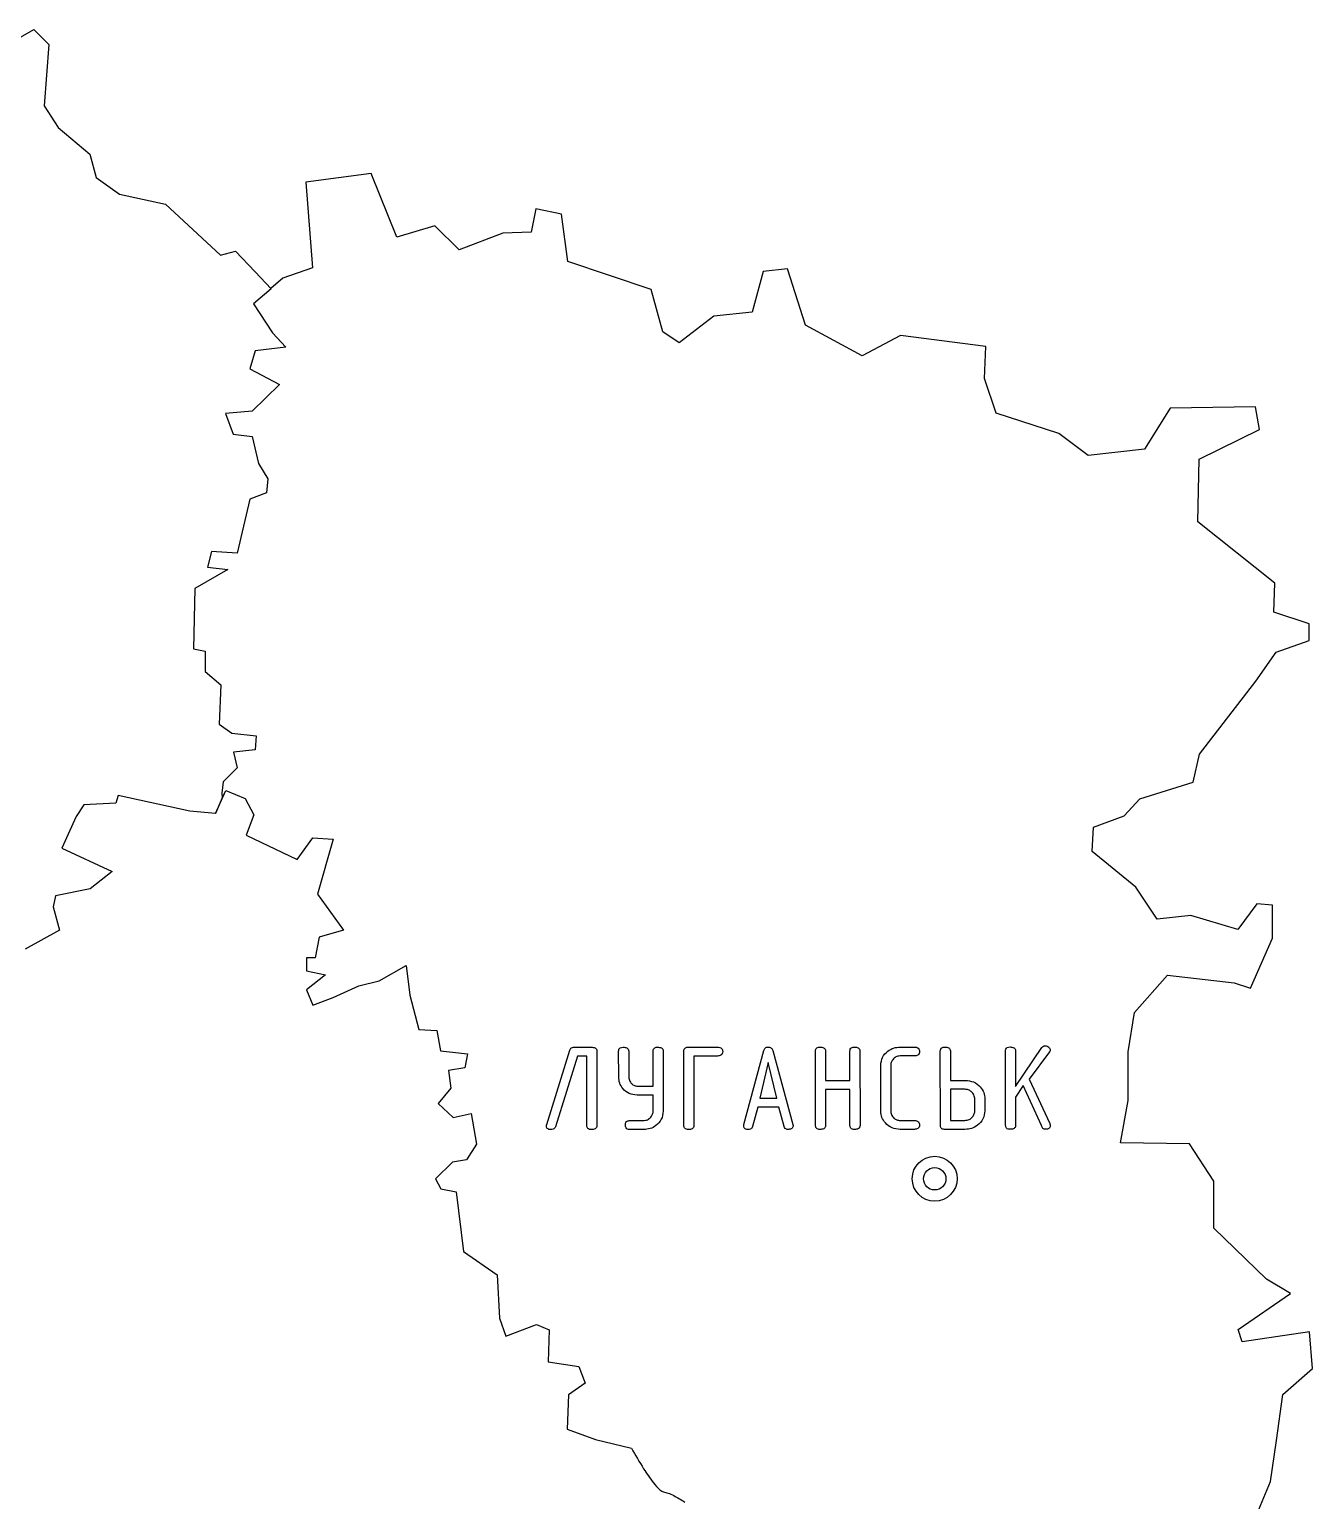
# Model space of a CAD drawing. Header units: millimetres. Extents: x 13 to 580, y 5 to 382.
# Drawn here: x 494.2 to 579.9, y 194.6 to 292.9 of the extents above; entities that cross this region are included whole.
import ezdxf

# ---------------------------------------------------------------- set-up
doc = ezdxf.new("R2010")
doc.units = ezdxf.units.MM

msp = doc.modelspace()

# ---------------------------------------------------------------- linework, layer by layer
at = {"color": 7, "linetype": 'Continuous', "lineweight": 25}
for p, q in [((493.064, 292.051), (494.524, 292.895)), ((494.524, 292.895), (495.531, 291.89)), ((495.531, 291.89), (495.209, 287.802)), ((495.209, 287.802), (496.152, 286.342)), ((496.152, 286.342), (498.261, 284.558)), ((498.261, 284.558), (498.683, 283.001)), ((498.683, 283.001), (500.242, 281.899)), ((517.048, 283.271), (512.7, 282.685)), ((518.771, 279.022), (517.048, 283.271)), ((512.7, 282.685), (513.127, 276.974)), ((500.242, 281.899), (503.325, 281.219)), ((503.325, 281.219), (506.994, 277.814)), ((528.049, 280.91), (527.727, 279.352)), ((529.768, 280.554), (528.049, 280.91)), ((530.193, 277.406), (529.768, 280.554)), ((521.301, 279.77), (518.771, 279.022)), ((522.925, 278.18), (521.301, 279.77)), ((525.844, 279.286), (522.925, 278.18)), ((527.727, 279.352), (525.844, 279.286)), ((506.994, 277.814), (507.999, 278.075)), ((507.999, 278.075), (509.297, 276.713)), ((535.744, 275.528), (530.193, 277.406)), ((509.297, 276.713), (510.369, 275.577)), ((511.147, 276.292), (510.355, 275.592)), ((513.127, 276.974), (511.147, 276.292)), ((543.238, 276.733), (542.491, 274.006)), ((544.859, 276.896), (543.238, 276.733)), ((546.061, 273.133), (544.859, 276.896)), ((510.369, 275.577), (509.201, 274.572)), ((536.523, 272.705), (535.744, 275.528)), ((509.201, 274.572), (510.468, 272.625)), ((539.928, 273.746), (537.626, 271.959)), ((542.491, 274.006), (539.928, 273.746)), ((510.468, 272.625), (511.344, 271.685)), ((537.626, 271.959), (536.523, 272.705)), ((549.827, 271.091), (546.061, 273.133)), ((552.388, 272.455), (549.827, 271.091)), ((558.1, 271.712), (552.388, 272.455)), ((509.3, 271.424), (508.944, 270.222)), ((511.344, 271.685), (509.3, 271.424)), ((558.003, 269.571), (558.1, 271.712)), ((508.944, 270.222), (510.924, 269.186)), ((558.783, 267.267), (558.003, 269.571)), ((510.924, 269.186), (509.108, 267.4)), ((509.108, 267.4), (507.325, 267.237)), ((562.971, 265.906), (558.783, 267.267)), ((570.4, 267.599), (568.683, 264.871)), ((576.112, 267.699), (570.4, 267.599)), ((576.371, 266.174), (576.112, 267.699)), ((507.325, 267.237), (507.844, 265.874)), ((507.844, 265.874), (509.109, 265.713)), ((509.109, 265.713), (509.531, 263.896)), ((564.919, 264.448), (562.971, 265.906)), ((572.346, 264.193), (576.371, 266.174)), ((568.683, 264.871), (564.919, 264.448)), ((509.531, 263.896), (510.151, 262.891)), ((572.254, 260.007), (572.346, 264.193)), ((510.151, 262.891), (510.053, 261.951)), ((508.95, 261.527), (508.108, 257.925)), ((510.053, 261.951), (508.95, 261.527)), ((577.383, 255.922), (572.254, 260.007)), ((506.39, 258.021), (506.131, 256.983)), ((508.108, 257.925), (506.39, 258.021)), ((507.492, 256.821), (505.286, 255.555)), ((506.131, 256.983), (507.492, 256.821)), ((505.286, 255.555), (505.191, 251.531)), ((577.318, 253.975), (577.383, 255.922)), ((579.689, 253.197), (577.318, 253.975)), ((579.69, 252.094), (579.689, 253.197)), ((505.191, 251.531), (505.97, 251.369)), ((577.483, 251.314), (579.69, 252.094)), ((505.97, 251.369), (505.971, 250.007)), ((576.122, 249.367), (577.483, 251.314)), ((505.971, 250.007), (507.011, 249.132)), ((507.011, 249.132), (506.914, 246.504)), ((572.358, 244.498), (576.122, 249.367)), ((506.914, 246.504), (507.758, 245.887)), ((507.758, 245.887), (509.38, 245.725)), ((509.38, 245.725), (509.316, 244.786)), ((509.316, 244.786), (507.856, 244.622)), ((507.856, 244.622), (508.116, 243.583)), ((571.938, 242.616), (572.358, 244.498)), ((508.116, 243.583), (507.177, 242.642)), ((500.168, 241.729), (500.007, 241.21)), ((504.938, 240.694), (500.168, 241.729)), ((506.659, 240.533), (507.339, 242.059)), ((507.177, 242.642), (507.079, 241.896)), ((507.079, 241.896), (507.112, 241.572)), ((507.112, 241.572), (507.339, 242.059)), ((507.339, 242.059), (508.637, 241.54)), ((568.373, 241.51), (571.938, 242.616)), ((497.863, 241.112), (497.346, 240.334)), ((500.007, 241.21), (497.863, 241.112)), ((507.112, 241.572), (506.659, 240.533)), ((508.637, 241.54), (509.221, 240.437)), ((567.334, 240.374), (568.373, 241.51)), ((497.346, 240.334), (496.406, 238.223)), ((506.659, 240.533), (504.938, 240.694)), ((509.221, 240.437), (508.702, 239.074)), ((565.29, 239.626), (567.334, 240.374)), ((508.702, 239.074), (512.11, 237.453)), ((512.11, 237.453), (513.149, 238.915)), ((513.149, 238.915), (514.511, 238.818)), ((514.511, 238.818), (513.475, 235.152)), ((565.193, 238.003), (565.29, 239.626)), ((496.406, 238.223), (499.748, 236.668)), ((568.114, 235.604), (565.193, 238.003)), ((499.748, 236.668), (498.289, 235.499)), ((495.986, 235.043), (495.824, 234.297)), ((498.289, 235.499), (495.986, 235.043)), ((513.475, 235.152), (515.197, 232.75)), ((569.543, 233.463), (568.114, 235.604)), ((495.824, 234.297), (496.247, 232.739)), ((576.195, 234.505), (574.931, 232.785)), ((577.232, 234.409), (576.195, 234.505)), ((577.234, 232.203), (577.232, 234.409)), ((571.782, 233.724), (569.543, 233.463)), ((574.931, 232.785), (571.782, 233.724)), ((496.247, 232.739), (493.944, 231.472)), ((513.575, 232.263), (513.315, 230.9)), ((515.197, 232.75), (513.575, 232.263)), ((575.776, 228.86), (577.234, 232.203)), ((513.315, 230.9), (512.73, 230.899)), ((512.73, 230.899), (512.731, 230.023)), ((512.731, 230.023), (513.997, 229.765)), ((517.598, 229.345), (519.383, 230.385)), ((519.383, 230.385), (519.644, 228.405)), ((513.997, 229.765), (512.731, 228.759)), ((514.517, 228.24), (516.235, 229.02)), ((516.235, 229.02), (517.598, 229.345)), ((568.023, 227.233), (570.228, 229.733)), ((570.228, 229.733), (574.674, 229.217)), ((574.674, 229.217), (575.776, 228.86)), ((512.731, 228.759), (513.156, 227.72)), ((513.156, 227.72), (514.517, 228.24)), ((519.644, 228.405), (520.229, 226.102)), ((567.603, 224.605), (568.023, 227.233)), ((520.229, 226.102), (521.43, 226.038)), ((521.43, 226.038), (521.69, 224.675)), ((521.69, 224.675), (523.474, 224.482)), ((523.474, 224.482), (523.312, 223.54)), ((528.772, 219.768), (530.312, 224.735)), ((530.837, 224.327), (529.355, 219.608)), ((530.568, 224.922), (531.749, 224.922)), ((531.452, 224.328), (530.837, 224.327)), ((531.455, 219.685), (531.452, 224.328)), ((532.121, 224.657), (532.124, 219.689)), ((533.579, 222.942), (533.578, 224.659)), ((534.247, 224.664), (534.248, 222.989)), ((535.883, 222.323), (535.882, 224.665)), ((536.551, 224.659), (536.553, 220.646)), ((537.936, 219.692), (537.933, 224.66)), ((538.23, 224.926), (540.184, 224.927)), ((540.184, 224.333), (538.602, 224.332)), ((538.602, 224.332), (538.605, 219.689)), ((541.935, 219.763), (543.279, 224.701)), ((543.862, 224.702), (545.211, 219.765)), ((546.721, 219.697), (546.718, 224.665)), ((547.387, 224.671), (547.388, 222.702)), ((549.023, 222.703), (549.022, 224.672)), ((549.691, 224.667), (549.694, 219.699)), ((552.366, 224.934), (553.324, 224.935)), ((553.324, 224.34), (552.366, 224.34)), ((555.06, 219.702), (555.057, 224.67)), ((555.726, 224.676), (555.727, 222.707)), ((559.416, 219.704), (559.413, 224.673)), ((560.082, 224.676), (560.083, 222.303)), ((560.083, 222.303), (561.836, 224.902)), ((562.346, 224.61), (560.986, 222.791)), ((567.605, 221.359), (567.603, 224.605)), ((523.312, 223.54), (522.21, 223.377)), ((522.21, 223.377), (522.373, 222.178)), ((543.571, 223.897), (543.005, 221.51)), ((544.144, 221.511), (543.571, 223.897)), ((551.076, 220.654), (551.074, 223.713)), ((551.743, 223.67), (551.745, 220.698)), ((522.373, 222.178), (521.532, 221.17)), ((534.841, 222.323), (535.883, 222.323)), ((547.388, 222.702), (549.023, 222.703)), ((549.024, 222.108), (547.389, 222.107)), ((547.389, 222.107), (547.39, 219.697)), ((549.025, 219.698), (549.024, 222.108)), ((555.727, 222.707), (556.729, 222.707)), ((556.692, 222.113), (555.728, 222.112)), ((555.728, 222.112), (555.729, 220.031)), ((560.584, 222.37), (560.084, 221.576)), ((561.808, 219.697), (560.584, 222.37)), ((560.986, 222.791), (562.363, 219.819)), ((521.532, 221.17), (522.539, 220.23)), ((535.883, 221.729), (534.803, 221.728)), ((535.884, 220.687), (535.883, 221.729)), ((543.005, 221.51), (544.144, 221.511)), ((557.364, 220.702), (557.363, 221.446)), ((558.032, 221.465), (558.033, 220.684)), ((560.084, 221.576), (560.085, 219.707)), ((567.088, 218.538), (567.605, 221.359)), ((522.539, 220.23), (523.736, 220.491)), ((523.736, 220.491), (524.095, 218.447)), ((542.879, 220.915), (542.518, 219.619)), ((544.265, 220.916), (542.879, 220.915)), ((544.628, 219.62), (544.265, 220.916)), ((534.286, 220.018), (535.213, 220.019)), ((535.251, 219.424), (534.293, 219.424)), ((552.369, 220.029), (553.327, 220.03)), ((553.327, 219.435), (552.369, 219.434)), ((556.704, 219.437), (555.331, 219.436)), ((555.729, 220.031), (556.693, 220.031)), ((524.095, 218.447), (523.414, 217.408)), ((571.694, 218.475), (567.088, 218.538)), ((573.318, 215.977), (571.694, 218.475)), ((522.473, 217.245), (521.338, 216.142)), ((523.414, 217.408), (522.473, 217.245)), ((521.338, 216.142), (521.695, 215.461)), ((521.695, 215.461), (522.735, 215.266)), ((522.735, 215.266), (523.222, 211.276)), ((573.319, 212.83), (573.318, 215.977)), ((576.826, 209.425), (573.319, 212.83)), ((523.222, 211.276), (525.462, 209.719)), ((525.462, 209.719), (525.627, 206.833)), ((578.449, 208.485), (576.826, 209.425)), ((574.946, 206.08), (578.449, 208.485)), ((525.627, 206.833), (526.05, 205.632)), ((526.05, 205.632), (528.092, 206.412)), ((528.092, 206.412), (528.935, 206.054)), ((528.935, 206.054), (528.873, 203.914)), ((575.207, 205.238), (574.946, 206.08)), ((579.717, 205.922), (575.207, 205.238)), ((579.912, 203.457), (579.717, 205.922)), ((528.873, 203.914), (530.917, 203.59)), ((530.917, 203.59), (531.339, 202.488)), ((577.932, 201.735), (579.912, 203.457)), ((531.339, 202.488), (530.237, 201.707)), ((530.237, 201.707), (530.141, 199.405)), ((577.514, 198.653), (577.932, 201.735)), ((530.141, 199.405), (532.022, 198.723)), ((532.022, 198.723), (534.426, 198.14)), ((577.094, 195.927), (577.514, 198.653)), ((576.316, 194.046), (577.094, 195.927))]:
    msp.add_line(p, q, dxfattribs=at)
for radius in [1.5, 0.75]:
    msp.add_circle((554.68, 216.139), radius, dxfattribs=at)
for points, knots in [([(561.836, 224.902), (561.868, 224.938), (561.925, 225.002), (562.01, 225.011), (562.048, 225.014)], [0, 0, 0, 0, 0.559317, 1, 1, 1, 1]), ([(562.048, 225.014), (562.093, 225.011), (562.185, 225.005), (562.293, 224.934), (562.373, 224.847), (562.389, 224.778), (562.397, 224.743)], [0, 0, 0, 0, 0.280613, 0.560693, 0.781424, 1, 1, 1, 1]), ([(530.312, 224.735), (530.323, 224.764), (530.347, 224.824), (530.433, 224.907), (530.517, 224.916), (530.568, 224.922)], [0, 0, 0, 0, 0.280984, 0.561693, 1, 1, 1, 1]), ([(531.749, 224.922), (531.838, 224.918), (531.949, 224.912), (532.057, 224.837), (532.11, 224.766), (532.116, 224.7), (532.121, 224.657)], [0, 0, 0, 0, 0.498863, 0.624687, 0.750258, 1, 1, 1, 1]), ([(533.578, 224.659), (533.58, 224.702), (533.586, 224.787), (533.694, 224.912), (533.806, 224.919), (533.875, 224.924)], [0, 0, 0, 0, 0.281484, 0.560391, 1, 1, 1, 1]), ([(533.875, 224.924), (533.963, 224.92), (534.073, 224.915), (534.181, 224.841), (534.235, 224.773), (534.242, 224.707), (534.247, 224.664)], [0, 0, 0, 0, 0.49893, 0.62494, 0.750394, 1, 1, 1, 1]), ([(535.882, 224.665), (535.885, 224.707), (535.891, 224.793), (535.975, 224.887), (536.079, 224.921), (536.146, 224.924), (536.179, 224.925)], [0, 0, 0, 0, 0.280279, 0.558158, 0.778952, 1, 1, 1, 1]), ([(536.179, 224.925), (536.268, 224.92), (536.379, 224.915), (536.486, 224.84), (536.539, 224.769), (536.546, 224.703), (536.551, 224.659)], [0, 0, 0, 0, 0.498863, 0.624687, 0.750258, 1, 1, 1, 1]), ([(537.933, 224.66), (537.936, 224.703), (537.941, 224.789), (538.048, 224.914), (538.161, 224.922), (538.23, 224.926)], [0, 0, 0, 0, 0.2815406, 0.5603162, 1, 1, 1, 1]), ([(540.184, 224.927), (540.232, 224.925), (540.328, 224.921), (540.455, 224.858), (540.519, 224.745), (540.523, 224.668), (540.525, 224.63)], [0, 0, 0, 0, 0.280874, 0.559656, 0.779196, 1, 1, 1, 1]), ([(540.525, 224.63), (540.522, 224.581), (540.516, 224.483), (540.389, 224.346), (540.262, 224.338), (540.184, 224.333)], [0, 0, 0, 0, 0.281461, 0.560162, 1, 1, 1, 1]), ([(543.279, 224.701), (543.289, 224.735), (543.31, 224.802), (543.372, 224.88), (543.453, 224.923), (543.508, 224.927), (543.536, 224.929)], [0, 0, 0, 0, 0.28016, 0.559878, 0.779544, 1, 1, 1, 1]), ([(543.536, 224.929), (543.576, 224.927), (543.657, 224.923), (543.762, 224.873), (543.832, 224.793), (543.852, 224.732), (543.862, 224.702)], [0, 0, 0, 0, 0.280299, 0.559728, 0.77962, 1, 1, 1, 1]), ([(546.718, 224.665), (546.721, 224.708), (546.727, 224.794), (546.833, 224.919), (546.946, 224.927), (547.015, 224.931)], [0, 0, 0, 0, 0.281541, 0.560316, 1, 1, 1, 1]), ([(547.015, 224.931), (547.103, 224.927), (547.214, 224.922), (547.321, 224.849), (547.376, 224.78), (547.383, 224.715), (547.387, 224.671)], [0, 0, 0, 0, 0.49893, 0.62494, 0.750394, 1, 1, 1, 1]), ([(549.022, 224.672), (549.025, 224.715), (549.031, 224.8), (549.115, 224.895), (549.22, 224.929), (549.286, 224.931), (549.319, 224.933)], [0, 0, 0, 0, 0.280279, 0.558158, 0.778952, 1, 1, 1, 1]), ([(549.319, 224.933), (549.408, 224.928), (549.519, 224.923), (549.627, 224.847), (549.68, 224.777), (549.687, 224.711), (549.691, 224.667)], [0, 0, 0, 0, 0.498863, 0.624687, 0.750258, 1, 1, 1, 1]), ([(551.074, 223.713), (551.099, 223.898), (551.148, 224.268), (551.516, 224.654), (551.93, 224.896), (552.221, 224.921), (552.366, 224.934)], [0, 0, 0, 0, 0.279048, 0.558894, 0.77945, 1, 1, 1, 1]), ([(552.366, 224.34), (552.272, 224.325), (552.082, 224.296), (551.877, 224.113), (551.758, 223.895), (551.748, 223.745), (551.743, 223.67)], [0, 0, 0, 0, 0.279087, 0.559118, 0.77947, 1, 1, 1, 1]), ([(553.324, 224.935), (553.372, 224.933), (553.469, 224.929), (553.596, 224.865), (553.659, 224.752), (553.664, 224.676), (553.666, 224.638)], [0, 0, 0, 0, 0.280874, 0.559656, 0.779196, 1, 1, 1, 1]), ([(553.666, 224.638), (553.663, 224.589), (553.656, 224.491), (553.53, 224.353), (553.402, 224.345), (553.324, 224.34)], [0, 0, 0, 0, 0.281461, 0.560162, 1, 1, 1, 1]), ([(555.057, 224.67), (555.06, 224.713), (555.066, 224.799), (555.173, 224.924), (555.285, 224.932), (555.355, 224.936)], [0, 0, 0, 0, 0.281541, 0.560316, 1, 1, 1, 1]), ([(555.355, 224.936), (555.443, 224.932), (555.553, 224.927), (555.66, 224.854), (555.715, 224.785), (555.722, 224.72), (555.726, 224.676)], [0, 0, 0, 0, 0.49893, 0.62494, 0.750394, 1, 1, 1, 1]), ([(559.413, 224.673), (559.416, 224.716), (559.421, 224.801), (559.528, 224.927), (559.641, 224.934), (559.71, 224.939)], [0, 0, 0, 0, 0.281541, 0.560316, 1, 1, 1, 1]), ([(559.71, 224.939), (559.798, 224.934), (559.909, 224.929), (560.017, 224.855), (560.07, 224.786), (560.077, 224.72), (560.082, 224.676)], [0, 0, 0, 0, 0.499126, 0.624719, 0.750407, 1, 1, 1, 1]), ([(562.397, 224.743), (562.394, 224.716), (562.387, 224.667), (562.359, 224.628), (562.346, 224.61)], [0, 0, 0, 0, 0.557562, 1, 1, 1, 1]), ([(534.803, 221.728), (534.623, 221.748), (534.263, 221.788), (533.864, 222.119), (533.616, 222.518), (533.591, 222.801), (533.579, 222.942)], [0, 0, 0, 0, 0.279634, 0.559379, 0.77964, 1, 1, 1, 1]), ([(534.248, 222.989), (534.255, 222.896), (534.271, 222.71), (534.426, 222.493), (534.623, 222.351), (534.769, 222.332), (534.841, 222.323)], [0, 0, 0, 0, 0.280203, 0.559795, 0.780131, 1, 1, 1, 1]), ([(557.363, 221.446), (557.351, 221.545), (557.326, 221.742), (557.141, 221.956), (556.924, 222.093), (556.769, 222.106), (556.692, 222.113)], [0, 0, 0, 0, 0.279473, 0.559252, 0.779548, 1, 1, 1, 1]), ([(556.729, 222.707), (556.917, 222.688), (557.293, 222.651), (557.713, 222.313), (557.986, 221.907), (558.017, 221.613), (558.032, 221.465)], [0, 0, 0, 0, 0.279863, 0.559448, 0.77981, 1, 1, 1, 1]), ([(535.213, 220.019), (535.312, 220.031), (535.509, 220.054), (535.727, 220.236), (535.865, 220.454), (535.878, 220.609), (535.884, 220.687)], [0, 0, 0, 0, 0.279557, 0.559219, 0.779544, 1, 1, 1, 1]), ([(536.553, 220.646), (536.527, 220.46), (536.474, 220.089), (536.114, 219.69), (535.69, 219.456), (535.397, 219.435), (535.251, 219.424)], [0, 0, 0, 0, 0.279103, 0.55899, 0.779326, 1, 1, 1, 1]), ([(552.369, 219.434), (552.185, 219.456), (551.815, 219.499), (551.396, 219.821), (551.118, 220.218), (551.09, 220.509), (551.076, 220.654)], [0, 0, 0, 0, 0.279708, 0.559768, 0.779906, 1, 1, 1, 1]), ([(551.745, 220.698), (551.753, 220.602), (551.77, 220.41), (551.938, 220.193), (552.145, 220.055), (552.294, 220.037), (552.369, 220.029)], [0, 0, 0, 0, 0.279981, 0.559513, 0.779906, 1, 1, 1, 1]), ([(556.693, 220.031), (556.792, 220.043), (556.99, 220.066), (557.207, 220.25), (557.344, 220.469), (557.357, 220.624), (557.364, 220.702)], [0, 0, 0, 0, 0.2795834, 0.5592609, 0.7795597, 1, 1, 1, 1]), ([(558.033, 220.684), (558.006, 220.494), (557.953, 220.115), (557.584, 219.709), (557.152, 219.469), (556.853, 219.448), (556.704, 219.437)], [0, 0, 0, 0, 0.279103, 0.559028, 0.779362, 1, 1, 1, 1]), ([(528.758, 219.682), (528.76, 219.698), (528.762, 219.727), (528.769, 219.755), (528.772, 219.768)], [0, 0, 0, 0, 0.559827, 1, 1, 1, 1]), ([(529.037, 219.421), (528.996, 219.423), (528.915, 219.427), (528.811, 219.488), (528.764, 219.586), (528.76, 219.65), (528.758, 219.682)], [0, 0, 0, 0, 0.2808427, 0.5591649, 0.7792132, 1, 1, 1, 1]), ([(529.355, 219.608), (529.34, 219.573), (529.31, 219.504), (529.192, 219.43), (529.096, 219.424), (529.037, 219.421)], [0, 0, 0, 0, 0.279719, 0.560454, 1, 1, 1, 1]), ([(531.752, 219.422), (531.71, 219.424), (531.625, 219.428), (531.515, 219.486), (531.46, 219.585), (531.457, 219.651), (531.455, 219.685)], [0, 0, 0, 0, 0.281048, 0.559888, 0.779367, 1, 1, 1, 1]), ([(532.124, 219.689), (532.119, 219.645), (532.113, 219.579), (532.06, 219.508), (531.952, 219.433), (531.841, 219.427), (531.752, 219.422)], [0, 0, 0, 0, 0.249742, 0.375313, 0.501137, 1, 1, 1, 1]), ([(534.026, 219.721), (534.028, 219.763), (534.032, 219.847), (534.088, 219.957), (534.187, 220.013), (534.253, 220.017), (534.286, 220.018)], [0, 0, 0, 0, 0.280947, 0.55964, 0.779372, 1, 1, 1, 1]), ([(534.293, 219.424), (534.25, 219.427), (534.164, 219.432), (534.038, 219.539), (534.031, 219.652), (534.026, 219.721)], [0, 0, 0, 0, 0.281541, 0.560316, 1, 1, 1, 1]), ([(538.233, 219.426), (538.191, 219.428), (538.106, 219.432), (537.995, 219.491), (537.942, 219.591), (537.938, 219.658), (537.936, 219.692)], [0, 0, 0, 0, 0.2810305, 0.5596768, 0.7793858, 1, 1, 1, 1]), ([(538.605, 219.689), (538.601, 219.645), (538.594, 219.579), (538.54, 219.51), (538.432, 219.437), (538.322, 219.431), (538.233, 219.426)], [0, 0, 0, 0, 0.249711, 0.375218, 0.501119, 1, 1, 1, 1]), ([(541.926, 219.686), (541.926, 219.701), (541.927, 219.726), (541.933, 219.752), (541.935, 219.763)], [0, 0, 0, 0, 0.559751, 1, 1, 1, 1]), ([(542.196, 219.428), (542.156, 219.43), (542.076, 219.434), (541.976, 219.496), (541.931, 219.592), (541.927, 219.655), (541.926, 219.686)], [0, 0, 0, 0, 0.280673, 0.558883, 0.778996, 1, 1, 1, 1]), ([(542.518, 219.619), (542.503, 219.584), (542.474, 219.513), (542.354, 219.437), (542.256, 219.432), (542.196, 219.428)], [0, 0, 0, 0, 0.279596, 0.559257, 1, 1, 1, 1]), ([(544.881, 219.43), (544.849, 219.432), (544.785, 219.436), (544.68, 219.494), (544.648, 219.573), (544.628, 219.62)], [0, 0, 0, 0, 0.281133, 0.562229, 1, 1, 1, 1]), ([(545.226, 219.688), (545.224, 219.657), (545.22, 219.596), (545.172, 219.514), (545.059, 219.438), (544.954, 219.433), (544.881, 219.43)], [0, 0, 0, 0, 0.1871633, 0.3737411, 0.5606754, 1, 1, 1, 1]), ([(545.211, 219.765), (545.214, 219.75), (545.221, 219.725), (545.224, 219.699), (545.226, 219.688)], [0, 0, 0, 0, 0.559942, 1, 1, 1, 1]), ([(547.019, 219.431), (546.976, 219.433), (546.891, 219.437), (546.78, 219.496), (546.727, 219.596), (546.723, 219.663), (546.721, 219.697)], [0, 0, 0, 0, 0.281031, 0.559677, 0.779386, 1, 1, 1, 1]), ([(547.39, 219.697), (547.386, 219.654), (547.379, 219.588), (547.326, 219.517), (547.219, 219.441), (547.107, 219.436), (547.019, 219.431)], [0, 0, 0, 0, 0.249742, 0.375313, 0.501137, 1, 1, 1, 1]), ([(549.323, 219.433), (549.28, 219.434), (549.195, 219.438), (549.084, 219.497), (549.031, 219.598), (549.027, 219.665), (549.025, 219.698)], [0, 0, 0, 0, 0.2810305, 0.5596768, 0.7793858, 1, 1, 1, 1]), ([(549.694, 219.699), (549.69, 219.655), (549.683, 219.589), (549.63, 219.518), (549.523, 219.443), (549.411, 219.437), (549.323, 219.433)], [0, 0, 0, 0, 0.249742, 0.375313, 0.501137, 1, 1, 1, 1]), ([(553.327, 220.03), (553.375, 220.027), (553.472, 220.023), (553.599, 219.96), (553.662, 219.847), (553.666, 219.771), (553.669, 219.732)], [0, 0, 0, 0, 0.280874, 0.559656, 0.779196, 1, 1, 1, 1]), ([(553.669, 219.732), (553.665, 219.683), (553.659, 219.586), (553.533, 219.448), (553.405, 219.44), (553.327, 219.435)], [0, 0, 0, 0, 0.281461, 0.560162, 1, 1, 1, 1]), ([(555.331, 219.436), (555.29, 219.438), (555.209, 219.442), (555.108, 219.507), (555.066, 219.606), (555.062, 219.67), (555.06, 219.702)], [0, 0, 0, 0, 0.28083, 0.558951, 0.779157, 1, 1, 1, 1]), ([(559.713, 219.439), (559.67, 219.44), (559.585, 219.444), (559.475, 219.503), (559.422, 219.604), (559.418, 219.671), (559.416, 219.704)], [0, 0, 0, 0, 0.2810305, 0.5596768, 0.7793858, 1, 1, 1, 1]), ([(560.085, 219.707), (560.082, 219.674), (560.078, 219.609), (560.024, 219.523), (559.902, 219.447), (559.791, 219.442), (559.713, 219.439)], [0, 0, 0, 0, 0.186977, 0.373335, 0.560379, 1, 1, 1, 1]), ([(562.047, 219.44), (562.012, 219.446), (561.941, 219.459), (561.857, 219.56), (561.827, 219.645), (561.808, 219.697)], [0, 0, 0, 0, 0.278248, 0.559683, 1, 1, 1, 1]), ([(562.396, 219.7), (562.393, 219.669), (562.389, 219.608), (562.341, 219.524), (562.226, 219.45), (562.121, 219.444), (562.047, 219.44)], [0, 0, 0, 0, 0.18725, 0.373849, 0.560582, 1, 1, 1, 1]), ([(562.363, 219.819), (562.372, 219.798), (562.389, 219.76), (562.394, 219.718), (562.396, 219.7)], [0, 0, 0, 0, 0.560112, 1, 1, 1, 1]), ([(534.426, 198.14), (534.694, 197.682), (535.155, 196.895), (535.783, 195.96), (536.199, 195.462), (536.441, 195.267), (536.531, 195.236), (536.569, 195.223)], [0, 0, 0, 0, 0.4360194, 0.7482351, 0.9227964, 0.967279, 1, 1, 1, 1]), ([(536.569, 195.223), (536.672, 195.2), (536.911, 195.146), (537.393, 194.918), (537.753, 194.693), (537.996, 194.542)], [0, 0, 0, 0, 0.199768, 0.460013, 1, 1, 1, 1])]:
    msp.add_open_spline(points, degree=3, knots=knots, dxfattribs=at)

doc.saveas('drawing.dxf')
